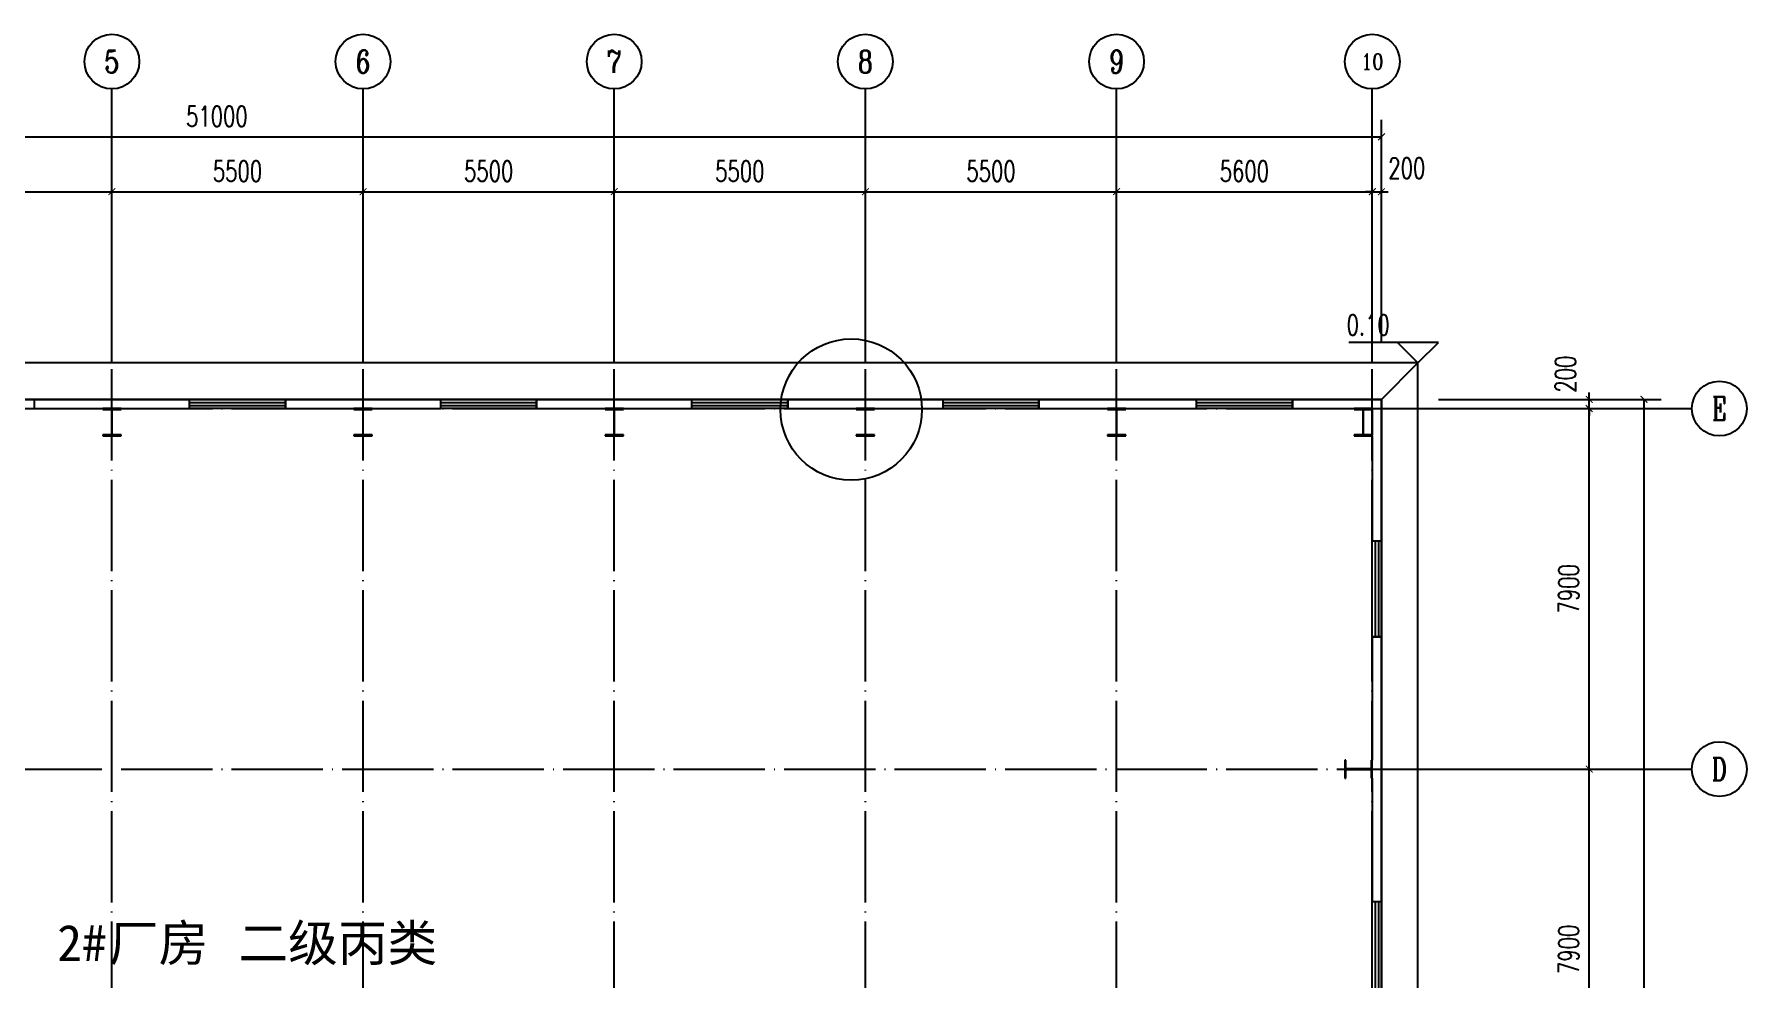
# Model space of a CAD drawing. Extents: x 1162612 to 1711260, y -157368 to 197905.
# Drawn here: x 1192112 to 1229612, y 78497 to 99188 of the extents above; entities that cross this region are included whole.
import ezdxf
from ezdxf.enums import TextEntityAlignment as Align

# ---------------------------------------------------------------- set-up
doc = ezdxf.new("R2010")
doc.units = 0
doc.header["$LTSCALE"] = 1000
doc.header["$MEASUREMENT"] = 0
doc.linetypes.add('DOTE', pattern=[2.42, 2, -0.2, 0.02, -0.2])
doc.layers.get('0').update_dxf_attribs({"linetype": 'CONTINUOUS'})
doc.layers.get('DEFPOINTS').update_dxf_attribs({"linetype": 'CONTINUOUS'})
for name, color, linetype in [('AXIS', 3, 'CONTINUOUS'), ('AXIS_TEXT', 7, 'CONTINUOUS'), ('COLUMN', 99, 'CONTINUOUS'), ('DIM_ELEV', 3, 'CONTINUOUS'), ('DOTE', 1, 'DOTE'), ('GROUND', 2, 'CONTINUOUS'), ('PUB_TEXT', 7, 'CONTINUOUS'), ('WALL', 9, 'CONTINUOUS'), ('WINDOW', 99, 'CONTINUOUS')]:
    doc.layers.add(name, color=color, linetype=linetype)
doc.styles.add('_TCH_AXIS', font='COMPLEX', dxfattribs={"bigfont": 'GBCBIG'})
doc.styles.add('_TCH_DIM', font='SIMPLEX', dxfattribs={"bigfont": 'GBCBIG'})
doc.styles.add('_TCH_DYN', font='')
doc.styles.add('COMPLEX', font='COMPLEX')
doc.styles.add('DIM_FONT', font='SIMPLEX', dxfattribs={"width": 0.7, "bigfont": 'GBCBIG'})
doc.styles.get('_TCH_DYN').set_extended_font_data('SimSun')
doc.dimstyles.new('DIMN150', dxfattribs={"dimscale": 1.5, "dimtxt": 300, "dimasz": 100, "dimexe": 250, "dimexo": 300, "dimgap": 150, "dimtad": 1, "dimdec": 0, "dimzin": 0, "dimtxsty": 'DIM_FONT', "dimblk": 'ARCHTICK', "dimcen": 0.09, "dimclrt": 7, "dimazin": 3, "dimtfac": 1, "dimtdec": 0, "dimtix": 1, "dimtmove": 0, "dimatfit": 3, "dimtolj": 1, "dimtzin": 0})

# ---------------------------------------------------------------- blocks, each defined once
blk = doc.blocks.new('$TCHSYS$WIN2D')
for p, q in [((-0.5, 0.5), (0.5, 0.5)), ((-0.5, 0.5), (-0.5, -0.5)), ((0.5, 0.5), (0.5, -0.5)), ((0.5, 0.167), (-0.5, 0.167)), ((0.5, -0.167), (-0.5, -0.167)), ((-0.5, -0.5), (0.5, -0.5))]:
    blk.add_line(p, q)
blk = doc.blocks.new('_AXISO')
blk.add_circle((0, 0), 0.5)
at = {"layer": 'AXIS_TEXT', "style": 'COMPLEX', "width": 1.041667}
blk.add_attdef('A', text='', height=0.56, dxfattribs=at).set_placement((-0.25, -0.28), (0.25, -0.28), align=Align.FIT)
blk = doc.blocks.new('_ARCHTICK')
at = {"color": 0, "linetype": 'BYBLOCK', "const_width": 0.15}
blk.add_lwpolyline([(-0.5, -0.5), (0.5, 0.5)], dxfattribs=at)
blk = doc.blocks.new('*D68')
at = {"layer": 'AXIS', "color": 0}
for p, q in [((1543101, 114630), (1543101, 119505)), ((1594101, 114630), (1594101, 119505)), ((1543101, 119130), (1594101, 119130))]:
    blk.add_line(p, q, dxfattribs=at)
at = {"layer": 'DEFPOINTS', "color": 0}
for p in [(1594101, 119130), (1543101, 114180), (1594101, 114180)]:
    blk.add_point(p, dxfattribs=at)
at = {"layer": 'AXIS', "color": 0, "xscale": 150, "yscale": 150, "zscale": 150, "rotation": 180}
blk.add_blockref('_ARCHTICK', (1543101, 119130), dxfattribs=at)
at = {"layer": 'AXIS', "color": 0, "xscale": 150, "yscale": 150, "zscale": 150}
blk.add_blockref('_ARCHTICK', (1594101, 119130), dxfattribs=at)
at = {"layer": 'AXIS', "color": 7, "insert": (1568601, 119580), "char_height": 450, "attachment_point": 5, "style": 'DIM_FONT'}
blk.add_mtext('\\A1;51000', dxfattribs=at)
blk = doc.blocks.new('*D73')
at = {"layer": 'AXIS', "color": 0}
for p, q in [((1560801, 114630), (1560801, 118305)), ((1566301, 114630), (1566301, 118305)), ((1560801, 117930), (1566301, 117930))]:
    blk.add_line(p, q, dxfattribs=at)
at = {"layer": 'DEFPOINTS', "color": 0}
for p in [(1566301, 117930), (1560801, 114180), (1566301, 114180)]:
    blk.add_point(p, dxfattribs=at)
at = {"layer": 'AXIS', "color": 0, "xscale": 150, "yscale": 150, "zscale": 150, "rotation": 180}
blk.add_blockref('_ARCHTICK', (1560801, 117930), dxfattribs=at)
at = {"layer": 'AXIS', "color": 0, "xscale": 150, "yscale": 150, "zscale": 150}
blk.add_blockref('_ARCHTICK', (1566301, 117930), dxfattribs=at)
at = {"layer": 'AXIS', "color": 7, "insert": (1563551, 118380), "char_height": 450, "attachment_point": 5, "style": 'DIM_FONT'}
blk.add_mtext('\\A1;5500', dxfattribs=at)
blk = doc.blocks.new('*D74')
at = {"layer": 'AXIS', "color": 0}
for p, q in [((1566301, 114630), (1566301, 118305)), ((1571801, 114630), (1571801, 118305)), ((1566301, 117930), (1571801, 117930))]:
    blk.add_line(p, q, dxfattribs=at)
at = {"layer": 'DEFPOINTS', "color": 0}
for p in [(1571801, 117930), (1566301, 114180), (1571801, 114180)]:
    blk.add_point(p, dxfattribs=at)
at = {"layer": 'AXIS', "color": 0, "xscale": 150, "yscale": 150, "zscale": 150, "rotation": 180}
blk.add_blockref('_ARCHTICK', (1566301, 117930), dxfattribs=at)
at = {"layer": 'AXIS', "color": 0, "xscale": 150, "yscale": 150, "zscale": 150}
blk.add_blockref('_ARCHTICK', (1571801, 117930), dxfattribs=at)
at = {"layer": 'AXIS', "color": 7, "insert": (1569051, 118380), "char_height": 450, "attachment_point": 5, "style": 'DIM_FONT'}
blk.add_mtext('\\A1;5500', dxfattribs=at)
blk = doc.blocks.new('*D75')
at = {"layer": 'AXIS', "color": 0}
for p, q in [((1571801, 114630), (1571801, 118305)), ((1577301, 114630), (1577301, 118305)), ((1571801, 117930), (1577301, 117930))]:
    blk.add_line(p, q, dxfattribs=at)
at = {"layer": 'DEFPOINTS', "color": 0}
for p in [(1577301, 117930), (1571801, 114180), (1577301, 114180)]:
    blk.add_point(p, dxfattribs=at)
at = {"layer": 'AXIS', "color": 0, "xscale": 150, "yscale": 150, "zscale": 150, "rotation": 180}
blk.add_blockref('_ARCHTICK', (1571801, 117930), dxfattribs=at)
at = {"layer": 'AXIS', "color": 0, "xscale": 150, "yscale": 150, "zscale": 150}
blk.add_blockref('_ARCHTICK', (1577301, 117930), dxfattribs=at)
at = {"layer": 'AXIS', "color": 7, "insert": (1574551, 118380), "char_height": 450, "attachment_point": 5, "style": 'DIM_FONT'}
blk.add_mtext('\\A1;5500', dxfattribs=at)
blk = doc.blocks.new('*D76')
at = {"layer": 'AXIS', "color": 0}
for p, q in [((1577301, 114630), (1577301, 118305)), ((1582801, 114630), (1582801, 118305)), ((1577301, 117930), (1582801, 117930))]:
    blk.add_line(p, q, dxfattribs=at)
at = {"layer": 'DEFPOINTS', "color": 0}
for p in [(1582801, 117930), (1577301, 114180), (1582801, 114180)]:
    blk.add_point(p, dxfattribs=at)
at = {"layer": 'AXIS', "color": 0, "xscale": 150, "yscale": 150, "zscale": 150, "rotation": 180}
blk.add_blockref('_ARCHTICK', (1577301, 117930), dxfattribs=at)
at = {"layer": 'AXIS', "color": 0, "xscale": 150, "yscale": 150, "zscale": 150}
blk.add_blockref('_ARCHTICK', (1582801, 117930), dxfattribs=at)
at = {"layer": 'AXIS', "color": 7, "insert": (1580051, 118380), "char_height": 450, "attachment_point": 5, "style": 'DIM_FONT'}
blk.add_mtext('\\A1;5500', dxfattribs=at)
blk = doc.blocks.new('*D77')
at = {"layer": 'AXIS', "color": 0}
for p, q in [((1582801, 114630), (1582801, 118305)), ((1588301, 114630), (1588301, 118305)), ((1582801, 117930), (1588301, 117930))]:
    blk.add_line(p, q, dxfattribs=at)
at = {"layer": 'DEFPOINTS', "color": 0}
for p in [(1588301, 117930), (1582801, 114180), (1588301, 114180)]:
    blk.add_point(p, dxfattribs=at)
at = {"layer": 'AXIS', "color": 0, "xscale": 150, "yscale": 150, "zscale": 150, "rotation": 180}
blk.add_blockref('_ARCHTICK', (1582801, 117930), dxfattribs=at)
at = {"layer": 'AXIS', "color": 0, "xscale": 150, "yscale": 150, "zscale": 150}
blk.add_blockref('_ARCHTICK', (1588301, 117930), dxfattribs=at)
at = {"layer": 'AXIS', "color": 7, "insert": (1585551, 118380), "char_height": 450, "attachment_point": 5, "style": 'DIM_FONT'}
blk.add_mtext('\\A1;5500', dxfattribs=at)
blk = doc.blocks.new('*D78')
at = {"layer": 'AXIS', "color": 0}
for p, q in [((1588301, 114630), (1588301, 118305)), ((1593901, 114630), (1593901, 118305)), ((1588301, 117930), (1593901, 117930))]:
    blk.add_line(p, q, dxfattribs=at)
at = {"layer": 'DEFPOINTS', "color": 0}
for p in [(1593901, 117930), (1588301, 114180), (1593901, 114180)]:
    blk.add_point(p, dxfattribs=at)
at = {"layer": 'AXIS', "color": 0, "xscale": 150, "yscale": 150, "zscale": 150, "rotation": 180}
blk.add_blockref('_ARCHTICK', (1588301, 117930), dxfattribs=at)
at = {"layer": 'AXIS', "color": 0, "xscale": 150, "yscale": 150, "zscale": 150}
blk.add_blockref('_ARCHTICK', (1593901, 117930), dxfattribs=at)
at = {"layer": 'AXIS', "color": 7, "insert": (1591101, 118380), "char_height": 450, "attachment_point": 5, "style": 'DIM_FONT'}
blk.add_mtext('\\A1;5600', dxfattribs=at)
blk = doc.blocks.new('*D79')
at = {"layer": 'AXIS', "color": 0}
for p, q in [((1593901, 114630), (1593901, 118305)), ((1594101, 114630), (1594101, 118305)), ((1593901, 117930), (1593751, 117930)), ((1593901, 117930), (1594101, 117930)), ((1594101, 117930), (1594251, 117930))]:
    blk.add_line(p, q, dxfattribs=at)
at = {"layer": 'DEFPOINTS', "color": 0}
for p in [(1594101, 117930), (1593901, 114180), (1594101, 114180)]:
    blk.add_point(p, dxfattribs=at)
at = {"layer": 'AXIS', "color": 0, "xscale": 150, "yscale": 150, "zscale": 150}
blk.add_blockref('_ARCHTICK', (1593901, 117930), dxfattribs=at)
at = {"layer": 'AXIS', "color": 0, "xscale": 150, "yscale": 150, "zscale": 150, "rotation": 180}
blk.add_blockref('_ARCHTICK', (1594101, 117930), dxfattribs=at)
at = {"layer": 'AXIS', "color": 7, "insert": (1594656, 118447), "char_height": 450, "attachment_point": 5, "style": 'DIM_FONT'}
blk.add_mtext('\\A1;200', dxfattribs=at)
blk = doc.blocks.new('*D80')
at = {"layer": 'AXIS', "color": 0}
for p, q in [((1595351, 113380), (1600226, 113380)), ((1599851, 81380), (1599851, 113380)), ((1595351, 81380), (1600226, 81380))]:
    blk.add_line(p, q, dxfattribs=at)
at = {"layer": 'DEFPOINTS', "color": 0}
for p in [(1594901, 113380), (1599851, 113380), (1594901, 81380)]:
    blk.add_point(p, dxfattribs=at)
at = {"layer": 'AXIS', "color": 0, "xscale": 150, "yscale": 150, "zscale": 150}
for p, rotation in [((1599851, 113380), 90), ((1599851, 81380), 270)]:
    blk.add_blockref('_ARCHTICK', p, dxfattribs=dict(at, rotation=rotation))
at = {"layer": 'AXIS', "color": 7, "insert": (1599401, 97380), "char_height": 450, "attachment_point": 5, "rotation": 90, "style": 'DIM_FONT'}
blk.add_mtext('\\A1;32000', dxfattribs=at)
blk = doc.blocks.new('*D84')
at = {"layer": 'AXIS', "color": 0}
for p, q in [((1595351, 105280), (1599026, 105280)), ((1598651, 97380), (1598651, 105280)), ((1595351, 97380), (1599026, 97380))]:
    blk.add_line(p, q, dxfattribs=at)
at = {"layer": 'DEFPOINTS', "color": 0}
for p in [(1594901, 105280), (1598651, 105280), (1594901, 97380)]:
    blk.add_point(p, dxfattribs=at)
at = {"layer": 'AXIS', "color": 0, "xscale": 150, "yscale": 150, "zscale": 150}
for p, rotation in [((1598651, 105280), 90), ((1598651, 97380), 270)]:
    blk.add_blockref('_ARCHTICK', p, dxfattribs=dict(at, rotation=rotation))
at = {"layer": 'AXIS', "color": 7, "insert": (1598201, 101330), "char_height": 450, "attachment_point": 5, "rotation": 90, "style": 'DIM_FONT'}
blk.add_mtext('\\A1;7900', dxfattribs=at)
blk = doc.blocks.new('*D85')
at = {"layer": 'AXIS', "color": 0}
for p, q in [((1595351, 113180), (1599026, 113180)), ((1598651, 105280), (1598651, 113180)), ((1595351, 105280), (1599026, 105280))]:
    blk.add_line(p, q, dxfattribs=at)
at = {"layer": 'DEFPOINTS', "color": 0}
for p in [(1594901, 113180), (1598651, 113180), (1594901, 105280)]:
    blk.add_point(p, dxfattribs=at)
at = {"layer": 'AXIS', "color": 0, "xscale": 150, "yscale": 150, "zscale": 150}
for p, rotation in [((1598651, 113180), 90), ((1598651, 105280), 270)]:
    blk.add_blockref('_ARCHTICK', p, dxfattribs=dict(at, rotation=rotation))
at = {"layer": 'AXIS', "color": 7, "insert": (1598201, 109230), "char_height": 450, "attachment_point": 5, "rotation": 90, "style": 'DIM_FONT'}
blk.add_mtext('\\A1;7900', dxfattribs=at)
blk = doc.blocks.new('*D86')
at = {"layer": 'AXIS', "color": 0}
for p, q in [((1595351, 113380), (1599026, 113380)), ((1598651, 113380), (1598651, 113530)), ((1598651, 113180), (1598651, 113380)), ((1595351, 113180), (1599026, 113180)), ((1598651, 113180), (1598651, 113030))]:
    blk.add_line(p, q, dxfattribs=at)
at = {"layer": 'DEFPOINTS', "color": 0}
for p in [(1594901, 113380), (1598651, 113380), (1594901, 113180)]:
    blk.add_point(p, dxfattribs=at)
at = {"layer": 'AXIS', "color": 0, "xscale": 150, "yscale": 150, "zscale": 150}
for p, rotation in [((1598651, 113380), 270), ((1598651, 113180), 90)]:
    blk.add_blockref('_ARCHTICK', p, dxfattribs=dict(at, rotation=rotation))
at = {"layer": 'AXIS', "color": 7, "insert": (1598133, 113935), "char_height": 450, "attachment_point": 5, "rotation": 90, "style": 'DIM_FONT'}
blk.add_mtext('\\A1;200', dxfattribs=at)
blk = doc.blocks.new('D322')
at = {"color": 8}
blk.add_lwpolyline([(1543100.5, 113379.6), (1594100.5, 113379.6), (1594100.5, 81379.6), (1555100.5, 81379.6), (1555100.5, 97179.6), (1543100.5, 97179.6)], close=True, dxfattribs=at)
at = {"layer": 'AXIS', "color": 8}
for p, q in [((1566300.5, 114179.6), (1566300.5, 120179.6)), ((1571800.5, 114179.6), (1571800.5, 120179.6)), ((1577300.5, 114179.6), (1577300.5, 120179.6)), ((1582800.5, 114179.6), (1582800.5, 120179.6)), ((1588300.5, 114179.6), (1588300.5, 120179.6)), ((1593900.5, 114179.6), (1593900.5, 120179.6)), ((1594900.5, 113179.6), (1600900.5, 113179.6)), ((1594900.5, 105279.6), (1600900.5, 105279.6))]:
    blk.add_line(p, q, dxfattribs=at)
at = {"layer": 'COLUMN', "color": 8}
for p, q in [((1566500.5, 113179.6), (1566100.5, 113179.6)), ((1566100.5, 113179.6), (1566100.5, 113157.6)), ((1566100.5, 113157.6), (1566289.5, 113157.6)), ((1566289.5, 113157.6), (1566294.5, 113152.6)), ((1566294.5, 113152.6), (1566294.5, 112606.6)), ((1566306.5, 113152.6), (1566311.5, 113157.6)), ((1566306.5, 112606.6), (1566306.5, 113152.6)), ((1566311.5, 113157.6), (1566500.5, 113157.6)), ((1566500.5, 113157.6), (1566500.5, 113179.6)), ((1572000.5, 113179.6), (1571600.5, 113179.6)), ((1571600.5, 113179.6), (1571600.5, 113157.6)), ((1571600.5, 113157.6), (1571789.5, 113157.6)), ((1571789.5, 113157.6), (1571794.5, 113152.6)), ((1571794.5, 113152.6), (1571794.5, 112606.6)), ((1571806.5, 113152.6), (1571811.5, 113157.6)), ((1571806.5, 112606.6), (1571806.5, 113152.6)), ((1571811.5, 113157.6), (1572000.5, 113157.6)), ((1572000.5, 113157.6), (1572000.5, 113179.6)), ((1577500.5, 113179.6), (1577100.5, 113179.6)), ((1577100.5, 113179.6), (1577100.5, 113157.6)), ((1577100.5, 113157.6), (1577289.5, 113157.6)), ((1577289.5, 113157.6), (1577294.5, 113152.6)), ((1577294.5, 113152.6), (1577294.5, 112606.6)), ((1577306.5, 113152.6), (1577311.5, 113157.6)), ((1577306.5, 112606.6), (1577306.5, 113152.6)), ((1577311.5, 113157.6), (1577500.5, 113157.6)), ((1577500.5, 113157.6), (1577500.5, 113179.6)), ((1583000.5, 113179.6), (1582600.5, 113179.6)), ((1582600.5, 113179.6), (1582600.5, 113157.6)), ((1582600.5, 113157.6), (1582789.5, 113157.6)), ((1582789.5, 113157.6), (1582794.5, 113152.6)), ((1582794.5, 113152.6), (1582794.5, 112606.6)), ((1582806.5, 113152.6), (1582811.5, 113157.6)), ((1582806.5, 112606.6), (1582806.5, 113152.6)), ((1582811.5, 113157.6), (1583000.5, 113157.6)), ((1583000.5, 113157.6), (1583000.5, 113179.6)), ((1588500.5, 113179.6), (1588100.5, 113179.6)), ((1588100.5, 113179.6), (1588100.5, 113157.6)), ((1588100.5, 113157.6), (1588289.5, 113157.6)), ((1588289.5, 113157.6), (1588294.5, 113152.6)), ((1588294.5, 113152.6), (1588294.5, 112606.6)), ((1588306.5, 113152.6), (1588311.5, 113157.6)), ((1588306.5, 112606.6), (1588306.5, 113152.6)), ((1588311.5, 113157.6), (1588500.5, 113157.6)), ((1588500.5, 113157.6), (1588500.5, 113179.6)), ((1593900.5, 113179.6), (1593500.5, 113179.6)), ((1593500.5, 113179.6), (1593500.5, 113157.6)), ((1593500.5, 113157.6), (1593689.5, 113157.6)), ((1593689.5, 113157.6), (1593694.5, 113152.6)), ((1593694.5, 113152.6), (1593694.5, 112606.6)), ((1593706.5, 113152.6), (1593711.5, 113157.6)), ((1593706.5, 112606.6), (1593706.5, 113152.6)), ((1593711.5, 113157.6), (1593900.5, 113157.6)), ((1593900.5, 113157.6), (1593900.5, 113179.6)), ((1566289.5, 112601.6), (1566100.5, 112601.6)), ((1566100.5, 112601.6), (1566100.5, 112579.6)), ((1566100.5, 112579.6), (1566500.5, 112579.6)), ((1566294.5, 112606.6), (1566289.5, 112601.6)), ((1566311.5, 112601.6), (1566306.5, 112606.6)), ((1566500.5, 112601.6), (1566311.5, 112601.6)), ((1566500.5, 112579.6), (1566500.5, 112601.6)), ((1571789.5, 112601.6), (1571600.5, 112601.6)), ((1571600.5, 112601.6), (1571600.5, 112579.6)), ((1571600.5, 112579.6), (1572000.5, 112579.6)), ((1571794.5, 112606.6), (1571789.5, 112601.6)), ((1571811.5, 112601.6), (1571806.5, 112606.6)), ((1572000.5, 112601.6), (1571811.5, 112601.6)), ((1572000.5, 112579.6), (1572000.5, 112601.6)), ((1577289.5, 112601.6), (1577100.5, 112601.6)), ((1577100.5, 112601.6), (1577100.5, 112579.6)), ((1577100.5, 112579.6), (1577500.5, 112579.6)), ((1577294.5, 112606.6), (1577289.5, 112601.6)), ((1577311.5, 112601.6), (1577306.5, 112606.6)), ((1577500.5, 112601.6), (1577311.5, 112601.6)), ((1577500.5, 112579.6), (1577500.5, 112601.6)), ((1582789.5, 112601.6), (1582600.5, 112601.6)), ((1582600.5, 112601.6), (1582600.5, 112579.6)), ((1582600.5, 112579.6), (1583000.5, 112579.6)), ((1582794.5, 112606.6), (1582789.5, 112601.6)), ((1582811.5, 112601.6), (1582806.5, 112606.6)), ((1583000.5, 112601.6), (1582811.5, 112601.6)), ((1583000.5, 112579.6), (1583000.5, 112601.6)), ((1588289.5, 112601.6), (1588100.5, 112601.6)), ((1588100.5, 112601.6), (1588100.5, 112579.6)), ((1588100.5, 112579.6), (1588500.5, 112579.6)), ((1588294.5, 112606.6), (1588289.5, 112601.6)), ((1588311.5, 112601.6), (1588306.5, 112606.6)), ((1588500.5, 112601.6), (1588311.5, 112601.6)), ((1588500.5, 112579.6), (1588500.5, 112601.6)), ((1593689.5, 112601.6), (1593500.5, 112601.6)), ((1593500.5, 112601.6), (1593500.5, 112579.6)), ((1593500.5, 112579.6), (1593900.5, 112579.6)), ((1593694.5, 112606.6), (1593689.5, 112601.6)), ((1593711.5, 112601.6), (1593706.5, 112606.6)), ((1593900.5, 112601.6), (1593711.5, 112601.6)), ((1593900.5, 112579.6), (1593900.5, 112601.6)), ((1593322.5, 105479.6), (1593300.5, 105479.6)), ((1593300.5, 105479.6), (1593300.5, 105079.6)), ((1593322.5, 105290.6), (1593322.5, 105479.6)), ((1593900.5, 105479.6), (1593878.5, 105479.6)), ((1593878.5, 105479.6), (1593878.5, 105290.6)), ((1593900.5, 105079.6), (1593900.5, 105479.6)), ((1593300.5, 105079.6), (1593322.5, 105079.6)), ((1593327.5, 105285.6), (1593322.5, 105290.6)), ((1593322.5, 105268.6), (1593327.5, 105273.6)), ((1593322.5, 105079.6), (1593322.5, 105268.6)), ((1593873.5, 105285.6), (1593327.5, 105285.6)), ((1593327.5, 105273.6), (1593873.5, 105273.6)), ((1593878.5, 105290.6), (1593873.5, 105285.6)), ((1593873.5, 105273.6), (1593878.5, 105268.6)), ((1593878.5, 105268.6), (1593878.5, 105079.6)), ((1593878.5, 105079.6), (1593900.5, 105079.6))]:
    blk.add_line(p, q, dxfattribs=at)
at = {"layer": 'DIM_ELEV', "color": 8}
for p, q in [((1595350.5, 114629.6), (1593383.4, 114629.6)), ((1594900.5, 114179.6), (1594450.5, 114629.6)), ((1594900.5, 114179.6), (1595350.5, 114629.6))]:
    blk.add_line(p, q, dxfattribs=at)
at = {"layer": 'DOTE', "color": 8}
for p, q in [((1566300.5, 80579.6), (1566300.5, 114179.6)), ((1571800.5, 80579.6), (1571800.5, 114179.6)), ((1577300.5, 80579.6), (1577300.5, 114179.6)), ((1582800.5, 80579.6), (1582800.5, 114179.6)), ((1588300.5, 80579.6), (1588300.5, 114179.6)), ((1593900.5, 80579.6), (1593900.5, 114179.6)), ((1542300.5, 113179.6), (1594900.5, 113179.6)), ((1542300.5, 113179.6), (1594900.5, 113179.6)), ((1542300.5, 105279.6), (1594900.5, 105279.6))]:
    blk.add_line(p, q, dxfattribs=at)
at = {"layer": 'GROUND', "color": 8}
for p, q in [((1594900.5, 114179.6), (1542300.5, 114179.6)), ((1594100.5, 113379.6), (1594900.5, 114179.6)), ((1594900.5, 80579.6), (1594900.5, 114179.6)), ((1594100.5, 113379.6), (1543100.5, 113379.6)), ((1594100.5, 81379.6), (1594100.5, 113379.6))]:
    blk.add_line(p, q, dxfattribs=at)
at = {"layer": 'WALL', "color": 8}
for p, q in [((1566300.5, 113379.6), (1564600.5, 113379.6)), ((1564600.5, 113379.6), (1564600.5, 113179.6)), ((1568000.5, 113379.6), (1566300.5, 113379.6)), ((1568000.5, 113179.6), (1568000.5, 113379.6)), ((1571800.5, 113379.6), (1570100.5, 113379.6)), ((1570100.5, 113379.6), (1570100.5, 113179.6)), ((1573500.5, 113379.6), (1571800.5, 113379.6)), ((1573500.5, 113179.6), (1573500.5, 113379.6)), ((1577300.5, 113379.6), (1575600.5, 113379.6)), ((1575600.5, 113379.6), (1575600.5, 113179.6)), ((1579000.5, 113379.6), (1577300.5, 113379.6)), ((1579000.5, 113179.6), (1579000.5, 113379.6)), ((1582800.5, 113379.6), (1581100.5, 113379.6)), ((1581100.5, 113379.6), (1581100.5, 113179.6)), ((1584500.5, 113379.6), (1582800.5, 113379.6)), ((1584500.5, 113179.6), (1584500.5, 113379.6)), ((1588300.5, 113379.6), (1586600.5, 113379.6)), ((1586600.5, 113379.6), (1586600.5, 113179.6)), ((1590050.5, 113379.6), (1588300.5, 113379.6)), ((1590050.5, 113179.6), (1590050.5, 113379.6)), ((1594100.5, 113379.6), (1592150.5, 113379.6)), ((1592150.5, 113379.6), (1592150.5, 113179.6)), ((1594100.5, 110279.6), (1594100.5, 113379.6)), ((1564600.5, 113179.6), (1566100.5, 113179.6)), ((1566500.5, 113179.6), (1568000.5, 113179.6)), ((1570100.5, 113179.6), (1571600.5, 113179.6)), ((1572000.5, 113179.6), (1573500.5, 113179.6)), ((1575600.5, 113179.6), (1577100.5, 113179.6)), ((1577500.5, 113179.6), (1579000.5, 113179.6)), ((1581100.5, 113179.6), (1582600.5, 113179.6)), ((1583000.5, 113179.6), (1584500.5, 113179.6)), ((1586600.5, 113179.6), (1588100.5, 113179.6)), ((1588500.5, 113179.6), (1590050.5, 113179.6)), ((1592150.5, 113179.6), (1593500.5, 113179.6)), ((1593900.5, 113157.6), (1593900.5, 112601.6)), ((1593900.5, 112579.6), (1593900.5, 110279.6)), ((1593900.5, 110279.6), (1594100.5, 110279.6)), ((1594100.5, 108179.6), (1593900.5, 108179.6)), ((1593900.5, 108179.6), (1593900.5, 105479.6)), ((1594100.5, 105279.6), (1594100.5, 108179.6)), ((1593900.5, 105079.6), (1593900.5, 102379.6)), ((1594100.5, 102379.6), (1594100.5, 105279.6)), ((1593900.5, 102379.6), (1594100.5, 102379.6))]:
    blk.add_line(p, q, dxfattribs=at)
at = {"layer": 'AXIS', "color": 8}
ref = blk.add_blockref('_AXISO', (1566300.5, 120779.6), dxfattribs=dict(at, xscale=1200, yscale=1200, zscale=1200))
ref.add_attrib('A', '5', dxfattribs={"layer": 'AXIS_TEXT', "color": 8, "height": 493.2, "style": '_TCH_AXIS'}).set_placement((1566136.1, 120533), (1566464.9, 120533), align=Align.FIT)
ref = blk.add_blockref('_AXISO', (1571800.5, 120779.6), dxfattribs=dict(at, xscale=1200, yscale=1200, zscale=1200))
ref.add_attrib('A', '6', dxfattribs={"layer": 'AXIS_TEXT', "color": 8, "height": 506.1, "style": '_TCH_AXIS', "width": 0.928571}).set_placement((1571643.9, 120526.6), (1571957.2, 120526.6), align=Align.FIT)
ref = blk.add_blockref('_AXISO', (1577300.5, 120779.6), dxfattribs=dict(at, xscale=1200, yscale=1200, zscale=1200))
ref.add_attrib('A', '7', dxfattribs={"layer": 'AXIS_TEXT', "color": 8, "height": 493.2, "style": '_TCH_AXIS'}).set_placement((1577136.1, 120533), (1577464.9, 120533), align=Align.FIT)
ref = blk.add_blockref('_AXISO', (1582800.5, 120779.6), dxfattribs=dict(at, xscale=1200, yscale=1200, zscale=1200))
ref.add_attrib('A', '8', dxfattribs={"layer": 'AXIS_TEXT', "color": 8, "height": 493.2, "style": '_TCH_AXIS'}).set_placement((1582636.1, 120533), (1582964.9, 120533), align=Align.FIT)
ref = blk.add_blockref('_AXISO', (1588300.5, 120779.6), dxfattribs=dict(at, xscale=1200, yscale=1200, zscale=1200))
ref.add_attrib('A', '9', dxfattribs={"layer": 'AXIS_TEXT', "color": 8, "height": 506.1, "style": '_TCH_AXIS', "width": 0.928571}).set_placement((1588143.9, 120526.6), (1588457.2, 120526.6), align=Align.FIT)
ref = blk.add_blockref('_AXISO', (1593900.5, 120779.6), dxfattribs=dict(at, xscale=1200, yscale=1200, zscale=1200))
ref.add_attrib('A', '10', dxfattribs={"layer": 'AXIS_TEXT', "color": 8, "height": 340.8, "style": '_TCH_AXIS', "width": 1.034483}).set_placement((1593657.1, 120609.2), (1594144, 120609.2), align=Align.FIT)
ref = blk.add_blockref('_AXISO', (1601500.5, 113179.6), dxfattribs=dict(at, xscale=1200, yscale=1200, zscale=1200))
ref.add_attrib('A', 'E', dxfattribs={"layer": 'AXIS_TEXT', "color": 8, "height": 506.1, "style": '_TCH_AXIS', "width": 0.8125}).set_placement((1601343.9, 112926.6), (1601657.2, 112926.6), align=Align.FIT)
ref = blk.add_blockref('_AXISO', (1601500.5, 105279.6), dxfattribs=dict(at, xscale=1200, yscale=1200, zscale=1200))
ref.add_attrib('A', 'D', dxfattribs={"layer": 'AXIS_TEXT', "color": 8, "height": 493.2, "style": '_TCH_AXIS', "width": 0.823529}).set_placement((1601336.1, 105033), (1601664.9, 105033), align=Align.FIT)
at = {"layer": 'WINDOW', "color": 8, "xscale": 2100, "yscale": 200, "zscale": 2100}
for p, rotation in [((1569050.5, 113279.6), 180), ((1574550.5, 113279.6), 180), ((1580050.5, 113279.6), 180), ((1585550.5, 113279.6), 180), ((1591100.5, 113279.6), 180), ((1594000.5, 109229.6), 90), ((1594000.5, 101329.6), 90)]:
    blk.add_blockref('$TCHSYS$WIN2D', p, dxfattribs=dict(at, rotation=rotation))
at = {"layer": 'PUB_TEXT', "color": 7, "style": '_TCH_DIM', "width": 0.705882}
blk.add_text('0.10', height=446.25, dxfattribs=at).set_placement((1593338.4, 114787.1))
at = {"layer": 'PUB_TEXT', "color": 8, "style": '_TCH_DYN'}
for s, p in [('2#', (1565102.6, 101073.3)), ('厂房', (1566236.8, 101073.3)), ('二级丙类', (1569072.3, 101073.3))]:
    blk.add_text(s, height=797.47, dxfattribs=at).set_placement(p)
at = {"layer": 'AXIS', "color": 8}
for p1, p2, distance, picture, middle in [((1543100.5, 114179.6), (1594100.5, 114179.6), 4950, '*D68', (1568600.5, 119579.6)), ((1560800.5, 114179.6), (1566300.5, 114179.6), 3750, '*D73', (1563550.5, 118379.6)), ((1566300.5, 114179.6), (1571800.5, 114179.6), 3750, '*D74', (1569050.5, 118379.6)), ((1571800.5, 114179.6), (1577300.5, 114179.6), 3750, '*D75', (1574550.5, 118379.6)), ((1577300.5, 114179.6), (1582800.5, 114179.6), 3750, '*D76', (1580050.5, 118379.6)), ((1582800.5, 114179.6), (1588300.5, 114179.6), 3750, '*D77', (1585550.5, 118379.6)), ((1588300.5, 114179.6), (1593900.5, 114179.6), 3750, '*D78', (1591100.5, 118379.6)), ((1594900.5, 81379.6), (1594900.5, 113379.6), -4950, '*D80', (1599400.5, 97379.6)), ((1594900.5, 105279.6), (1594900.5, 113179.6), -3750, '*D85', (1598200.5, 109229.6)), ((1594900.5, 97379.6), (1594900.5, 105279.6), -3750, '*D84', (1598200.5, 101329.6))]:
    dim = blk.add_aligned_dim(p1=p1, p2=p2, distance=distance, dimstyle='DIMN150', dxfattribs=at)
    dim.commit()
    dim.dimension.update_dxf_attribs({"geometry": picture, "text_midpoint": middle})
for base, p1, p2, angle, picture, middle in [((1594100.5, 117929.6), (1593900.5, 114179.6), (1594100.5, 114179.6), 0, '*D79', (1594655.5, 118447.1)), ((1598650.5, 113379.6), (1594900.5, 113179.6), (1594900.5, 113379.6), 90, '*D86', (1598133, 113934.6))]:
    dim = blk.add_linear_dim(base=base, p1=p1, p2=p2, angle=angle, dimstyle='DIMN150', dxfattribs=at)
    dim.commit()
    dim.dimension.update_dxf_attribs({"geometry": picture, "text_midpoint": middle, "dimtype": 161})

msp = doc.modelspace()

# ---------------------------------------------------------------- linework, layer by layer
msp.add_circle((1210002, 90966), 1548)

# ---------------------------------------------------------------- block references
msp.add_blockref('D322', (-372488, -22191))

doc.saveas('drawing.dxf')
